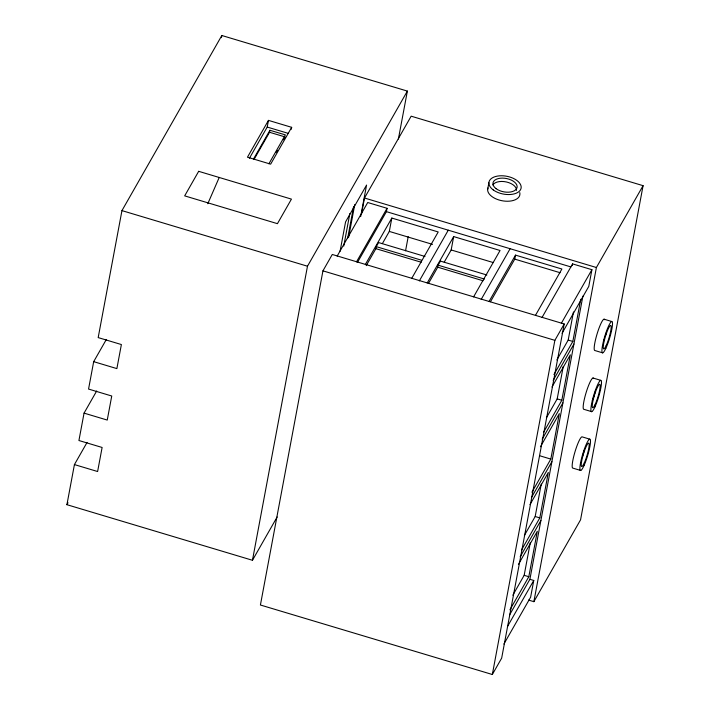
<?xml version="1.0" encoding="UTF-8"?>
<svg xmlns="http://www.w3.org/2000/svg" width="710" height="710" viewBox="0 0 710 710"><rect width="100%" height="100%" fill="white"/><g stroke="black" fill="none" stroke-linecap="round" stroke-linejoin="round"><path stroke-width="1.06" d="M277.148 516.978L252.458 560.279L66.918 504.686L74.426 464.58L87.055 442.436M96.684 390.979L84.055 413.122L78.925 440.519L102.116 447.469L97.616 471.529L74.426 464.58M106.314 339.513L93.684 361.656L88.555 389.062L111.745 396.011L107.245 420.071L84.055 413.122M398.399 139.018L407.371 91.093L221.831 35.5L121.951 210.613L98.184 337.596L121.383 344.545L116.875 368.605L93.684 361.656M221.431 37.674L221.831 35.5M249.441 158.215L267.217 127.063L268.469 120.38L291.659 127.33L291.304 129.238M254.162 159.226L269.543 132.273L269.915 130.267L285.376 134.9L268.904 163.779M252.458 560.279L307.483 266.214L407.371 91.093M322.943 270.847L260.41 605.009L492.332 674.5L501.668 658.134L564.202 323.973L332.28 254.473L322.943 270.847L554.865 340.339L564.202 323.973M340.072 251.26L345.575 221.884L366.573 185.061L360.671 216.612M343.755 246.086L349.852 213.506M347.705 238.09L353.598 206.601M348.663 237.149L354.769 204.507M361.434 214.34L364.487 198.01L411.161 116.183L643.082 185.674L580.549 519.844L533.867 601.672L528.577 600.083M366.227 265.629L375.901 248.66L376.282 246.654L378.616 242.563L424.997 256.461M357.494 262.372L386.426 211.651L387.056 208.305L367.727 202.51L337.161 256.106M382.37 243.61L389.32 231.424L391.822 218.059L438.212 231.957L411.747 278.338M405.561 250.79L408.206 236.67M428.609 283.219L437.75 267.191L438.123 265.185L440.457 261.094L486.838 274.992M444.211 262.141L451.169 249.955L453.672 236.59L500.053 250.488L473.597 296.869M487.637 189.49L488.888 182.807M490.468 301.723L514.768 259.123L515.513 255.121L561.894 269.019L535.438 315.4M492.332 674.5L554.865 340.339M572.278 265.567L572.588 263.898L591.909 269.693L588.785 286.396L562.036 333.292M512.833 595.202L524.166 575.322L530.246 542.857M524.379 535.447L535.18 516.507L541.251 484.051M546.389 417.817L557.19 398.887L563.261 366.422M556.853 359.952L568.195 340.072L573.458 311.938M509.913 609.846L528.808 576.715L537.31 531.266L518.415 564.397M521.459 550.09L539.813 517.901L548.315 472.452L529.962 504.641M531.923 492.216L550.818 459.086L559.329 413.637L540.425 446.776M543.47 432.461L561.823 400.271L570.334 354.831L551.972 387.012M553.933 374.596L572.837 341.457L580.727 299.265M509.691 614.718L529.891 579.307L582.883 296.132M529.891 579.307L533.76 580.46L530.627 597.172L503.887 644.068M533.867 601.672L596.4 267.51L643.082 185.674M207.79 203.717L219.23 177.429M268.469 120.38L247.462 157.203L270.652 164.152L291.659 127.33M253.443 159.146L269.915 130.267M66.918 504.686L68.018 502.76M276.217 152.304L277.308 150.378M283.352 139.79L285.003 136.906L269.543 132.273M356.482 261.892L387.056 208.305M365.366 264.439L391.822 218.059M419.344 280.903L448.276 230.182M427.207 282.97L453.672 236.59M481.185 299.434L510.117 248.713M489.057 301.502L515.513 255.121M542.023 317.494L572.588 263.898M561.344 323.281L591.909 269.693M553.17 380.418L573.92 344.057M542.165 439.233L562.906 402.863M531.71 497.089L551.901 461.678M520.155 556.862L540.896 520.492M507.552 626.397L533.76 580.46M267.217 127.063L288.295 133.374M364.487 198.01L596.4 267.51M386.426 211.651L570.911 266.924M514.768 259.123L560.092 272.711M389.32 231.424L432.541 244.373M451.169 249.955L493.335 262.585M376.282 246.654L421.607 260.233M438.123 265.185L484.504 279.083M375.901 248.66L421.234 262.238M437.75 267.191L483.075 280.769M604.041 319.189L611.772 321.506M568.195 340.072L572.837 341.457M602.648 352.852L594.918 350.536A16.339 2.565 -73.3 0 1 597.412 332.857A16.339 2.565 -73.3 0 1 604.583 319.713M121.951 210.613L307.483 266.214M592.974 378.004L600.704 380.32M557.19 398.887L561.823 400.271M591.705 411.658L583.975 409.342A16.339 2.565 -73.3 0 1 586.291 392.026A16.339 2.565 -73.3 0 1 593.542 378.439M589.699 439.135L581.969 436.819A16.339 2.565 -73.3 0 0 574.674 452.891A16.339 2.565 -73.3 0 0 572.97 468.156L580.7 470.473M539.485 455.687L550.818 459.086M535.18 516.507L539.813 517.901M524.166 575.322L528.808 576.715M595.158 391.822A12.256 1.926 -73.3 0 1 594.625 393.846M594.332 394.866A12.256 1.926 -73.3 0 1 592.353 400.742M492.864 184.937A12.256 6.798 10.6 0 1 506.541 182A12.256 6.798 10.6 0 1 516.507 190.369M519.764 192.587A16.339 9.061 10.6 0 1 503.275 200.948A16.339 9.061 10.6 0 1 487.974 187.937M606.163 333.017A12.256 1.926 -73.3 0 1 605.337 336.052M604.387 339.096A12.256 1.926 -73.3 0 1 603.704 341.022M584.232 450.309A12.256 1.926 -73.3 0 1 582.484 456.397M198.676 171.323L184.671 195.871L277.441 223.668L291.437 199.119L198.676 171.323M606.198 345.513A12.256 1.926 -73.3 0 0 611.044 325.837A12.256 1.926 -73.3 0 0 604.396 340.188A12.256 1.926 -73.3 0 0 606.198 345.513M594.998 406.786A16.339 2.565 -73.3 0 0 601.272 380.755A16.339 2.565 -73.3 0 0 592.344 400.431A16.339 2.565 -73.3 0 0 594.998 406.786M605.887 348.228A16.339 2.565 -73.3 0 0 612.313 322.029A16.339 2.565 -73.3 0 0 603.438 341.27A16.339 2.565 -73.3 0 0 605.887 348.228M595.193 404.327A12.256 1.926 -73.3 0 0 600.039 384.642A12.256 1.926 -73.3 0 0 593.391 399.002A12.256 1.926 -73.3 0 0 595.193 404.327M496.086 188.656A12.256 6.798 10.6 0 0 516.578 188.727A12.256 6.798 10.6 0 0 502.44 178.112A12.256 6.798 10.6 0 0 496.086 188.656M493.264 189.934A16.339 9.061 10.6 0 0 520.492 189.792A16.339 9.061 10.6 0 0 501.349 175.76A16.339 9.061 10.6 0 0 493.264 189.934M583.993 465.6A16.339 2.565 -73.3 0 0 590.267 439.561A16.339 2.565 -73.3 0 0 581.339 459.246A16.339 2.565 -73.3 0 0 583.993 465.6M584.294 462.902A12.256 1.926 -73.3 0 0 588.998 443.377A12.256 1.926 -73.3 0 0 582.307 458.136A12.256 1.926 -73.3 0 0 584.294 462.902"/></g></svg>
